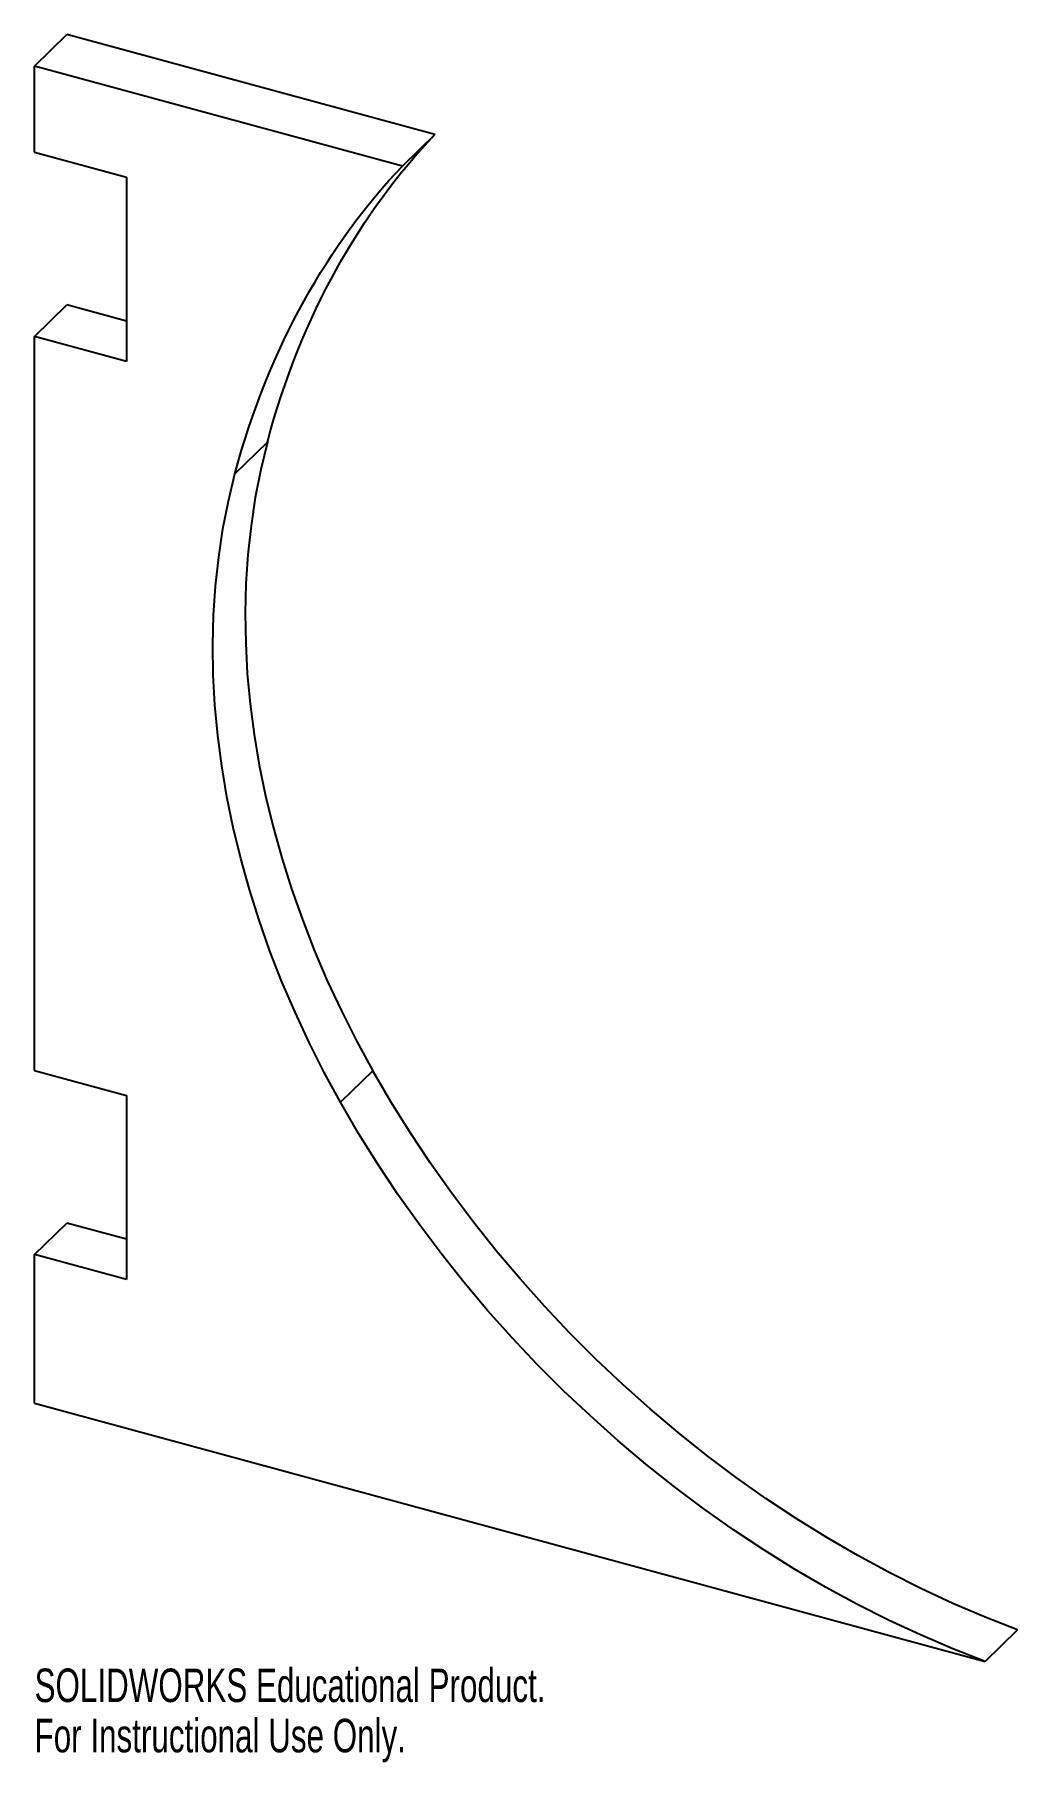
# Paper-space layout '_Trimetric' of a CAD drawing. Header units: millimetres. Extents: x -80 to 62, y -132 to 117.
import ezdxf

# ---------------------------------------------------------------- set-up
doc = ezdxf.new("R2010")
doc.units = ezdxf.units.MM
doc.styles.add('SLDTEXTSTYLE0', font='TXT', dxfattribs={"width": 0.7})

psp = doc.layouts.new('_Trimetric')

# ---------------------------------------------------------------- linework, layer by layer
at = {"color": 7, "linetype": 'Continuous', "lineweight": 25}
for p, q in [((-79.84, 112.31), (-75.18, 116.86)), ((-22.11, 102.44), (-75.18, 116.86)), ((-79.84, 99.88), (-79.84, 112.31)), ((-26.78, 97.89), (-79.84, 112.31)), ((-22.11, 102.44), (-26.78, 97.89)), ((-79.84, 99.88), (-66.58, 96.27)), ((-66.58, 96.27), (-66.58, 69.7)), ((-79.84, 73.31), (-75.18, 77.86)), ((-66.58, 75.52), (-75.18, 77.86)), ((-79.84, -32.55), (-79.84, 73.31)), ((-66.58, 69.7), (-79.84, 73.31)), ((-50.94, 53.5), (-46.27, 58.05)), ((-79.84, -32.55), (-66.58, -36.16)), ((-31.06, -32.59), (-35.73, -37.15)), ((-66.58, -36.16), (-66.58, -62.73)), ((-79.84, -59.13), (-75.18, -54.57)), ((-66.58, -56.91), (-75.18, -54.57)), ((-79.84, -80.56), (-79.84, -59.13)), ((-66.58, -62.73), (-79.84, -59.13)), ((-79.84, -80.56), (57.24, -117.81)), ((57.24, -117.81), (61.91, -113.26))]:
    psp.add_line(p, q, dxfattribs=at)
at = {"color": 7, "linetype": 'Continuous', "lineweight": 25, "flags": 128}
for points in [[(-46.27, 58.05), (-47.22, 54.12), (-48.01, 50.1), (-48.62, 46.02), (-49.07, 41.87), (-49.35, 37.65), (-49.46, 33.39), (-49.39, 29.08), (-49.16, 24.72), (-48.75, 20.34), (-48.18, 15.92), (-47.43, 11.49), (-46.52, 7.03), (-45.44, 2.58), (-44.2, -1.89), (-42.79, -6.34), (-41.22, -10.78), (-39.5, -15.21), (-37.62, -19.61), (-35.58, -23.98), (-33.4, -28.31), (-31.06, -32.59)], [(-35.73, -37.15), (-38.06, -32.86), (-40.25, -28.53), (-42.28, -24.16), (-44.16, -19.76), (-45.89, -15.34), (-47.46, -10.9), (-48.86, -6.44), (-50.11, -1.98), (-51.19, 2.48), (-52.1, 6.93), (-52.84, 11.37), (-53.42, 15.78), (-53.82, 20.17), (-54.06, 24.52), (-54.12, 28.83), (-54.02, 33.1), (-53.74, 37.31), (-53.29, 41.46), (-52.67, 45.55), (-51.89, 49.56), (-50.94, 53.5)], [(61.91, -113.26), (57.24, -111.43), (52.6, -109.44), (47.99, -107.29), (43.42, -104.98), (38.89, -102.53), (34.42, -99.92), (29.99, -97.17), (25.63, -94.28), (21.34, -91.25), (17.13, -88.09), (12.99, -84.8), (8.94, -81.38), (4.98, -77.85), (1.12, -74.2), (-2.64, -70.44), (-6.29, -66.58), (-9.83, -62.62), (-13.25, -58.56), (-16.55, -54.42), (-19.72, -50.2), (-22.77, -45.9), (-25.67, -41.52), (-28.44, -37.09), (-31.06, -32.59)], [(57.24, -117.81), (52.58, -115.98), (47.94, -113.99), (43.33, -111.84), (38.75, -109.54), (34.23, -107.08), (29.75, -104.48), (25.33, -101.73), (20.97, -98.83), (16.68, -95.81), (12.46, -92.64), (8.32, -89.35), (4.27, -85.94), (0.32, -82.4), (-3.55, -78.76), (-7.31, -75), (-10.96, -71.14), (-14.5, -67.17), (-17.92, -63.12), (-21.22, -58.98), (-24.39, -54.75), (-27.43, -50.45), (-30.34, -46.08), (-33.11, -41.64), (-35.73, -37.15)]]:
    psp.add_lwpolyline(points, dxfattribs=at)
at = {"color": 7, "linetype": 'Continuous', "lineweight": 25}
for points in [[(-46.27, 58.05), (-41.4, 76.37), (-32.62, 91.49), (-22.11, 102.44)], [(-50.94, 53.5), (-46.06, 71.81), (-37.29, 86.94), (-26.78, 97.89)]]:
    psp.add_open_spline(points, degree=3, dxfattribs=at)

# ---------------------------------------------------------------- texts
at = {"color": 7, "linetype": 'Continuous', "char_height": 4.8336, "attachment_point": 1, "style": 'SLDTEXTSTYLE0'}
for s, insert in [('SOLIDWORKS Educational Product.', (-79.84, -118.83)), ('For Instructional Use Only.', (-79.84, -126.08))]:
    psp.add_mtext(s, dxfattribs=dict(at, insert=insert))

doc.saveas('drawing.dxf')
